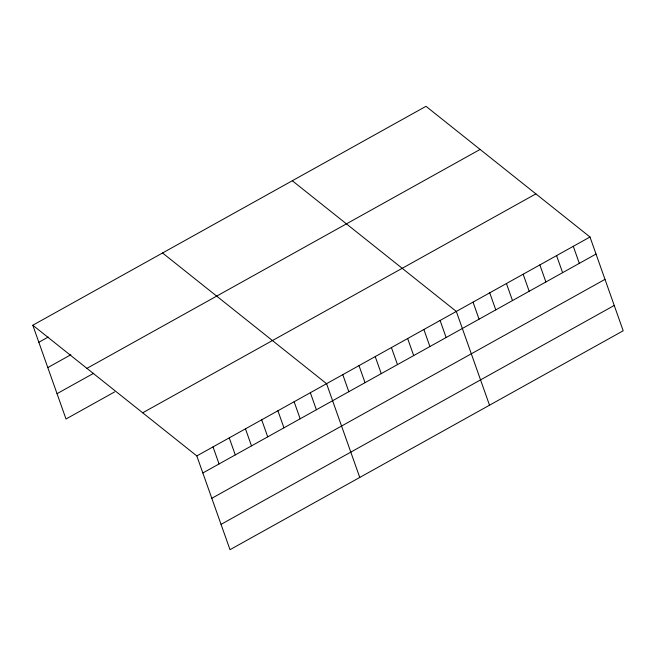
<?xml version="1.0" encoding="UTF-8"?>
<svg xmlns="http://www.w3.org/2000/svg" width="656" height="656" viewBox="0 0 656 656"><rect width="100%" height="100%" fill="white"/><g stroke="black" fill="none" stroke-linecap="round" stroke-linejoin="round"><path stroke-width="0.98" d="M32.8 325.228L425.99 106.313L589.998 237.005L623.2 330.772L230.01 549.687L196.808 455.928L32.8 325.228L66.002 418.995L114.661 391.903M38.835 342.276L48.224 337.045M47.798 367.59L70.848 354.757M86.92 368.36L480.11 149.437M57.039 393.674L93.742 373.239M142.688 412.796L535.87 193.881M196.808 455.928L589.998 237.005M202.843 472.976L596.033 254.052M211.814 498.289L604.996 279.366M221.047 524.374L614.237 305.458M292.305 180.744L456.314 311.436L489.515 405.203M162.549 252.986L326.565 383.686L359.767 477.445M573.287 246.312L579.322 263.359M556.575 255.619L562.61 272.658M539.863 264.917L545.899 281.965M523.152 274.224L529.187 291.272M506.44 283.531L512.484 300.571M489.737 292.83L495.772 309.878M473.025 302.137L479.06 319.185M440.094 320.472L446.129 337.512M423.874 329.501L429.91 346.548M407.655 338.529L413.69 355.577M391.435 347.565L397.47 364.605M375.216 356.593L381.251 373.641M358.996 365.622L365.039 382.669M342.776 374.65L348.82 391.698M310.345 392.714L316.381 409.762M294.126 401.743L300.161 418.79M277.906 410.771L283.941 427.819M261.687 419.807L267.722 436.847M245.467 428.835L251.502 445.883M229.247 437.864L235.283 454.911M213.028 446.9L219.063 463.94"/></g></svg>
